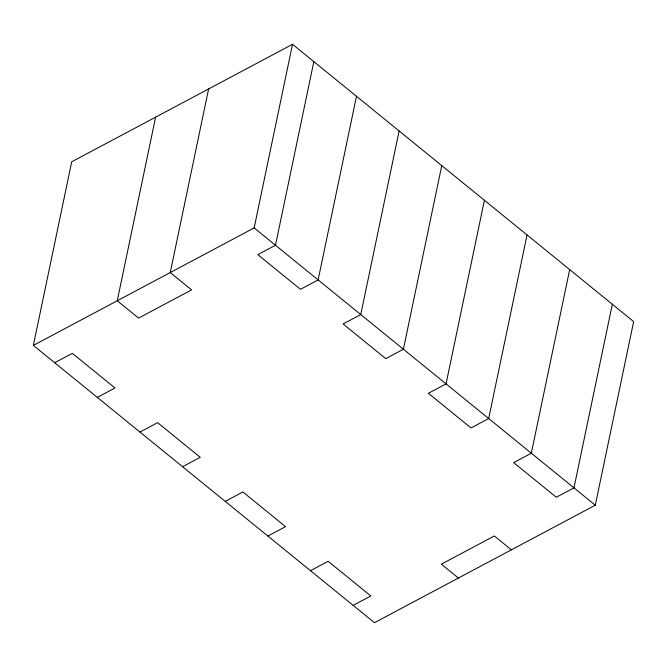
<?xml version="1.0" encoding="UTF-8"?>
<svg xmlns="http://www.w3.org/2000/svg" width="667" height="667" viewBox="0 0 667 667"><rect width="100%" height="100%" fill="white"/><g stroke="black" fill="none" stroke-linecap="round" stroke-linejoin="round"><path stroke-width="1" d="M33.35 345.406L71.711 161.806L292.521 44.305L633.65 321.594L595.289 505.194L374.479 622.695L33.35 345.406L254.16 227.914L292.521 44.305M155.619 117.15L117.259 300.759L138.578 318.092L191.571 289.895L170.252 272.561L208.613 88.953M313.84 61.639L275.488 245.239L257.821 254.644L300.458 289.303L318.126 279.907L356.486 96.298M399.124 130.957L360.764 314.566L343.105 323.962L385.743 358.621L403.41 349.225L441.762 165.616M484.409 200.275L446.048 383.884L428.381 393.288L471.027 427.947L488.686 418.543L527.047 234.942M569.685 269.601L531.332 453.21L513.665 462.606L556.303 497.265L573.97 487.869L612.331 304.26M54.669 362.74L72.336 353.343L114.974 388.002L97.315 397.399M139.953 432.058L157.62 422.661L200.258 457.32L182.591 466.725M225.238 501.384L242.896 491.979L285.543 526.647L267.876 536.043M310.514 570.702L328.181 561.306L370.827 595.964L353.16 605.361M254.16 227.914L595.289 505.194M511.381 549.85L494.33 535.985L441.329 564.182L458.387 578.047"/></g></svg>
